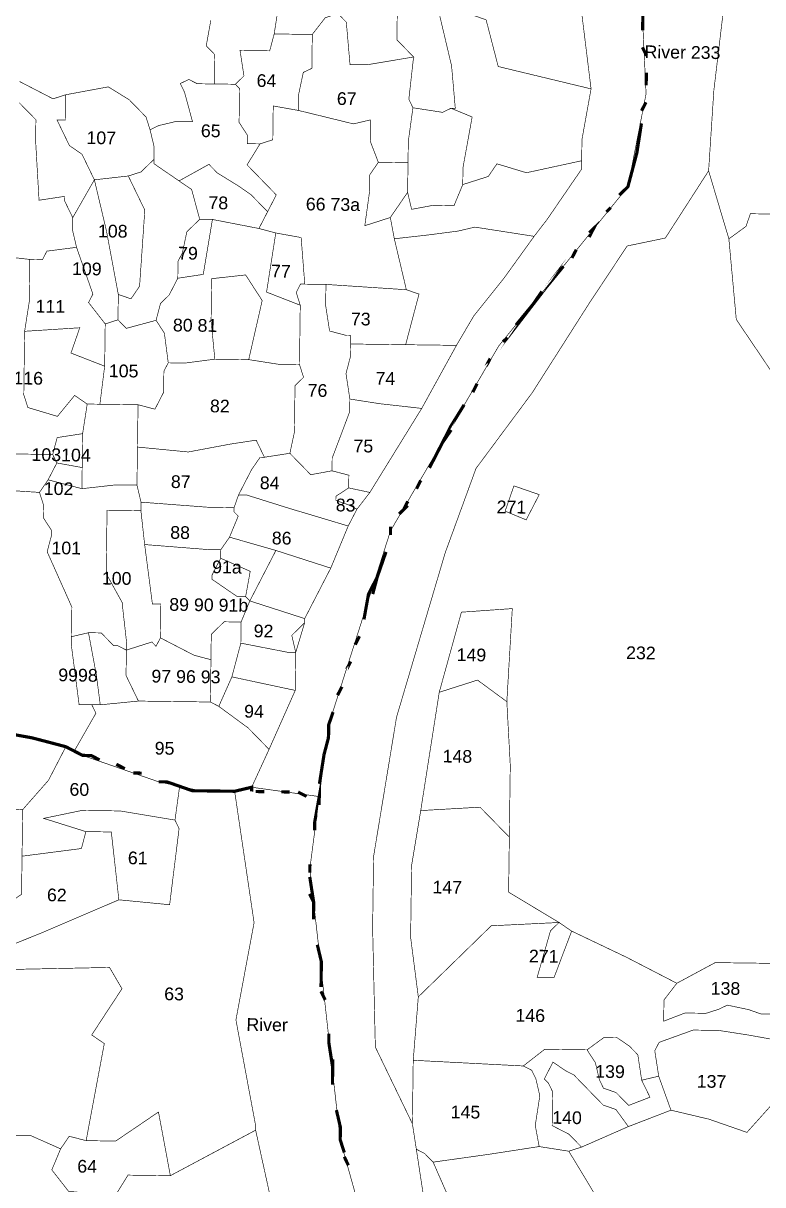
# Model space of a CAD drawing. Header units: metres. Extents: x 259177 to 277314, y 2171367 to 2185445.
# Drawn here: x 275011 to 275703, y 2177342 to 2178430 of the extents above; entities that cross this region are included whole.
import ezdxf

# ---------------------------------------------------------------- set-up
doc = ezdxf.new("R2010")
doc.units = ezdxf.units.M
doc.header["$MEASUREMENT"] = 0
for name, color, linetype in [('SURVEY NO.', 7, 'Continuous'), ('SURVEY PLOT BOUNDARY', 35, 'Continuous'), ('VILLAGE BOUNDARY', 212, 'Continuous')]:
    doc.layers.add(name, color=color, linetype=linetype)
doc.styles.add('PDF Arial', font='arial.ttf')

# ---------------------------------------------------------------- blocks, each defined once
blk = doc.blocks.new('FEWEWFEWQT')
at = {"layer": 'SURVEY PLOT BOUNDARY', "lineweight": 18, "const_width": 0.001}
for points in [[(282151.416, 2174213.6234), (282151.4293, 2174213.4034), (282151.4026, 2174213.2567), (282151.2026, 2174213.0034), (282151.036, 2174212.71), (282150.9427, 2174212.4033), (282150.9293, 2174212.29), (282150.8227, 2174212.3033), (282150.8493, 2174212.3633), (282150.8893, 2174212.4567), (282150.8893, 2174212.5167), (282150.9027, 2174212.5633), (282150.9027, 2174212.57), (282150.9427, 2174212.65), (282150.9693, 2174212.7167), (282150.9827, 2174212.7433), (282151.0027, 2174212.77), (282151.0826, 2174212.9034), (282151.136, 2174213.0034), (282151.1626, 2174213.05), (282151.2093, 2174213.11), (282151.256, 2174213.1767), (282151.276, 2174213.2034), (282151.3293, 2174213.2834), (282151.3293, 2174213.2967), (282151.3293, 2174213.3301), (282151.3426, 2174213.4101), (282151.3226, 2174213.5567)], [(282151.5493, 2174213.5367), (282151.5359, 2174213.4101), (282151.5293, 2174213.2834), (282151.4626, 2174213.1767), (282151.4026, 2174213.1634), (282151.3426, 2174213.07), (282151.256, 2174212.93), (282151.1693, 2174212.81), (282151.1226, 2174212.6767), (282151.0493, 2174212.4166), (282151.016, 2174212.1966), (282151.016, 2174212.0833), (282151.0227, 2174211.8966), (282151.0826, 2174211.7766), (282151.0893, 2174211.7366), (282151.1093, 2174211.6166)], [(282151.0693, 2174211.4099), (282150.9693, 2174211.7499), (282150.916, 2174212.1766), (282150.9293, 2174212.29), (282150.9427, 2174212.4033), (282151.036, 2174212.71), (282151.2026, 2174213.0034), (282151.4026, 2174213.2567), (282151.4293, 2174213.4034), (282151.416, 2174213.6234)], [(282151.6359, 2174213.2167), (282151.5959, 2174213.2167), (282151.5893, 2174213.1967), (282151.5626, 2174213.1767), (282151.5293, 2174213.2834), (282151.5359, 2174213.4101), (282151.5493, 2174213.5367), (282151.5359, 2174213.6167), (282151.5026, 2174213.7301), (282151.6226, 2174213.7701)], [(282150.856, 2174213.5834), (282150.8427, 2174213.4901), (282150.836, 2174213.4634), (282150.8227, 2174213.4634), (282150.7893, 2174213.4634), (282150.796, 2174213.4234), (282150.7893, 2174213.4167), (282150.7827, 2174213.4101), (282150.7493, 2174213.4101), (282150.7493, 2174213.4567), (282150.736, 2174213.4701), (282150.7427, 2174213.5101)], [(282150.7427, 2174213.5101), (282150.736, 2174213.4701), (282150.7493, 2174213.4567), (282150.7493, 2174213.4101), (282150.736, 2174213.4101), (282150.7227, 2174213.4101), (282150.7093, 2174213.4167), (282150.696, 2174213.4101), (282150.7027, 2174213.3967), (282150.716, 2174213.3501), (282150.7093, 2174213.3501), (282150.6893, 2174213.3501), (282150.6627, 2174213.3434), (282150.6493, 2174213.3367), (282150.6427, 2174213.3567), (282150.6293, 2174213.3701), (282150.616, 2174213.3834), (282150.5827, 2174213.4034), (282150.516, 2174213.3901), (282150.496, 2174213.3834), (282150.4427, 2174213.4101)], [(282151.3226, 2174213.5567), (282151.3426, 2174213.4101), (282151.196, 2174213.4434), (282151.176, 2174213.5167)], [(282151.036, 2174213.5167), (282151.036, 2174213.4834), (282151.0626, 2174213.4567), (282150.9893, 2174213.4434), (282150.9627, 2174213.4434), (282150.956, 2174213.5101)], [(282150.4427, 2174213.4101), (282150.496, 2174213.3834), (282150.516, 2174213.3901), (282150.516, 2174213.3501), (282150.5027, 2174213.3501), (282150.5227, 2174213.3101), (282150.5427, 2174213.2967), (282150.5627, 2174213.2567), (282150.5294, 2174213.1967), (282150.516, 2174213.2234), (282150.516, 2174213.23), (282150.476, 2174213.2234), (282150.4694, 2174213.3167), (282150.4694, 2174213.3501), (282150.4427, 2174213.3767)], [(282150.4427, 2174213.3767), (282150.4694, 2174213.3501), (282150.4694, 2174213.3167), (282150.476, 2174213.2234), (282150.516, 2174213.23), (282150.516, 2174213.2234), (282150.5294, 2174213.1967), (282150.5294, 2174213.1767), (282150.536, 2174213.15), (282150.4894, 2174213.1434), (282150.4827, 2174213.13), (282150.4627, 2174213.13), (282150.396, 2174213.1367)], [(282151.6426, 2174212.0366), (282151.5559, 2174212.0366), (282151.4959, 2174212.0033), (282151.416, 2174212.0433), (282151.3293, 2174212.0833), (282151.3093, 2174212.0966), (282151.2293, 2174212.1433), (282151.2293, 2174212.19), (282151.2293, 2174212.23), (282151.2293, 2174212.3433), (282151.2226, 2174212.4433), (282151.2293, 2174212.59), (282151.1493, 2174212.5833), (282151.116, 2174212.4567), (282151.0893, 2174212.27), (282151.076, 2174212.1833), (282151.076, 2174212.07), (282151.0893, 2174211.9766), (282151.0826, 2174211.8766), (282151.0826, 2174211.7766), (282151.0227, 2174211.8966), (282151.016, 2174212.0833), (282151.016, 2174212.1966), (282151.0493, 2174212.4166), (282151.1226, 2174212.6767), (282151.1693, 2174212.81), (282151.256, 2174212.93), (282151.3426, 2174213.07), (282151.4026, 2174213.1634), (282151.4626, 2174213.1767), (282151.5293, 2174213.2834), (282151.5626, 2174213.1767), (282151.5759, 2174213.05), (282151.6359, 2174212.9634)], [(282150.796, 2174210.4031), (282150.936, 2174210.5832), (282150.9693, 2174210.6898), (282151.0093, 2174210.9699), (282151.016, 2174211.0632), (282150.9627, 2174211.2432), (282150.9293, 2174211.3632), (282150.836, 2174211.7633), (282150.836, 2174211.7699), (282150.8027, 2174211.9366), (282150.8293, 2174212.09), (282150.796, 2174212.2966), (282150.8227, 2174212.3033), (282150.9293, 2174212.29), (282150.916, 2174212.1766), (282150.9693, 2174211.7499), (282151.0693, 2174211.4099), (282151.116, 2174211.1565), (282151.116, 2174210.9965), (282151.036, 2174210.7098), (282150.956, 2174210.5165), (282150.856, 2174210.3898)], [(282151.6493, 2174211.9166), (282151.6093, 2174211.9233), (282151.5626, 2174211.9299), (282151.5226, 2174211.9299), (282151.4693, 2174211.9099), (282151.4626, 2174211.8966), (282151.4693, 2174211.8566), (282151.4426, 2174211.8499), (282151.436, 2174211.8899), (282151.4226, 2174211.9033), (282151.4026, 2174211.9166), (282151.3826, 2174211.9166), (282151.356, 2174211.8966), (282151.3226, 2174211.8966), (282151.2893, 2174211.8966), (282151.256, 2174211.8699), (282151.0826, 2174211.8766), (282151.0893, 2174211.9766), (282151.156, 2174212.0433), (282151.2026, 2174212.09), (282151.3093, 2174212.0966), (282151.296, 2174212.0833), (282151.276, 2174212.0099), (282151.3026, 2174212.0099), (282151.3293, 2174212.0833), (282151.416, 2174212.0433), (282151.4959, 2174212.0033), (282151.476, 2174211.9766), (282151.476, 2174211.9433), (282151.5093, 2174211.9566), (282151.5426, 2174211.9566), (282151.5626, 2174211.9633), (282151.5759, 2174211.9699), (282151.6093, 2174211.9633), (282151.6293, 2174211.9566), (282151.6493, 2174211.9566)], [(282151.1093, 2174211.6166), (282151.0893, 2174211.7366), (282151.1026, 2174211.7299), (282151.116, 2174211.7166), (282151.1493, 2174211.6433)], [(282151.3626, 2174211.6833), (282151.3293, 2174211.7366), (282151.3493, 2174211.7433), (282151.4226, 2174211.7766), (282151.4893, 2174211.8033), (282151.5493, 2174211.7899), (282151.6093, 2174211.7699), (282151.7026, 2174211.8766)], [(282150.3494, 2174211.6299), (282150.396, 2174211.7299), (282150.4027, 2174211.7499), (282150.4827, 2174211.7499), (282150.5294, 2174211.7299), (282150.516, 2174211.6966), (282150.5427, 2174211.6633)], [(282150.616, 2174211.6566), (282150.636, 2174211.6899), (282150.7027, 2174211.6899), (282150.836, 2174211.7633), (282150.9293, 2174211.3632)]]:
    blk.add_lwpolyline(points, dxfattribs=at)
for points in [[(282150.9693, 2174213.6368), (282150.956, 2174213.6301), (282150.9493, 2174213.5901), (282150.936, 2174213.5567), (282150.9427, 2174213.5234), (282150.9227, 2174213.5167), (282150.9027, 2174213.4901), (282150.8427, 2174213.4901), (282150.856, 2174213.5834), (282150.8693, 2174213.5901), (282150.8893, 2174213.6167), (282150.8893, 2174213.6701), (282150.9027, 2174213.7034), (282150.9093, 2174213.7368), (282150.9227, 2174213.7434), (282150.936, 2174213.7301), (282150.956, 2174213.6834), (282150.9693, 2174213.6634)], [(282151.1026, 2174213.5234), (282151.1226, 2174213.4434), (282151.1293, 2174213.3767), (282151.1226, 2174213.3767), (282151.1093, 2174213.3701), (282151.0626, 2174213.3767), (282151.056, 2174213.3901), (282151.0626, 2174213.4567), (282151.036, 2174213.4834), (282151.036, 2174213.5167), (282151.036, 2174213.5301), (282151.036, 2174213.5434)], [(282151.3293, 2174213.2967), (282151.2426, 2174213.2767), (282151.196, 2174213.2901), (282151.1826, 2174213.2701), (282151.1426, 2174213.2567), (282151.1426, 2174213.2834), (282151.156, 2174213.3634), (282151.1226, 2174213.3767), (282151.1293, 2174213.3767), (282151.1226, 2174213.4434), (282151.1026, 2174213.5234), (282151.1426, 2174213.5367), (282151.156, 2174213.5234), (282151.176, 2174213.5167), (282151.196, 2174213.4434), (282151.3426, 2174213.4101), (282151.3293, 2174213.3301)], [(282151.056, 2174213.2901), (282151.0093, 2174213.2901), (282150.996, 2174213.3234), (282150.996, 2174213.3567), (282150.9693, 2174213.3501), (282150.8827, 2174213.3701), (282150.8827, 2174213.3967), (282150.8893, 2174213.4301), (282150.9027, 2174213.4367), (282150.9027, 2174213.4901), (282150.9227, 2174213.5167), (282150.9427, 2174213.5234), (282150.956, 2174213.5101), (282150.9627, 2174213.4434), (282150.9893, 2174213.4434), (282151.0626, 2174213.4567), (282151.056, 2174213.3901), (282151.0626, 2174213.3767), (282151.056, 2174213.3234)], [(282150.8827, 2174213.3701), (282150.8427, 2174213.3767), (282150.8427, 2174213.3234), (282150.8227, 2174213.3167), (282150.8093, 2174213.3167), (282150.8027, 2174213.3167), (282150.8027, 2174213.3301), (282150.7893, 2174213.3501), (282150.7893, 2174213.4034), (282150.7827, 2174213.4101), (282150.7893, 2174213.4167), (282150.796, 2174213.4234), (282150.7893, 2174213.4634), (282150.8227, 2174213.4634), (282150.836, 2174213.4634), (282150.8427, 2174213.4901), (282150.9027, 2174213.4901), (282150.9027, 2174213.4367), (282150.8893, 2174213.4301), (282150.8827, 2174213.3967)], [(282150.7493, 2174213.4101), (282150.7827, 2174213.4101), (282150.7893, 2174213.4034), (282150.7893, 2174213.3501), (282150.8027, 2174213.3301), (282150.8027, 2174213.3167), (282150.8093, 2174213.3167), (282150.8227, 2174213.3167), (282150.8027, 2174213.2834), (282150.8493, 2174213.2367), (282150.836, 2174213.21), (282150.8093, 2174213.2367), (282150.7893, 2174213.2501), (282150.756, 2174213.2701), (282150.7427, 2174213.2834), (282150.696, 2174213.2567), (282150.656, 2174213.2834), (282150.656, 2174213.2901), (282150.656, 2174213.3101), (282150.6493, 2174213.3367), (282150.6627, 2174213.3434), (282150.6893, 2174213.3501), (282150.7093, 2174213.3501), (282150.716, 2174213.3501), (282150.7027, 2174213.3967), (282150.696, 2174213.4101), (282150.7093, 2174213.4167), (282150.7227, 2174213.4101), (282150.736, 2174213.4101)], [(282150.656, 2174213.2901), (282150.636, 2174213.2701), (282150.616, 2174213.2634), (282150.5627, 2174213.2567), (282150.5427, 2174213.2967), (282150.5227, 2174213.3101), (282150.5027, 2174213.3501), (282150.516, 2174213.3501), (282150.516, 2174213.3901), (282150.5827, 2174213.4034), (282150.616, 2174213.3834), (282150.6293, 2174213.3701), (282150.6427, 2174213.3567), (282150.6493, 2174213.3367), (282150.656, 2174213.3101)], [(282150.8827, 2174213.3701), (282150.9693, 2174213.3501), (282150.996, 2174213.3567), (282150.996, 2174213.3234), (282151.0093, 2174213.2901), (282150.996, 2174213.2701), (282150.996, 2174213.2434), (282150.9893, 2174213.19), (282151.0293, 2174213.2034), (282151.036, 2174213.17), (282151.056, 2174213.09), (282150.9293, 2174213.0967), (282150.896, 2174213.0967), (282150.8893, 2174213.17), (282150.8493, 2174213.1767), (282150.8227, 2174213.1834), (282150.836, 2174213.21), (282150.8493, 2174213.2367), (282150.8027, 2174213.2834), (282150.8227, 2174213.3167), (282150.8427, 2174213.3234), (282150.8427, 2174213.3767)], [(282151.1226, 2174213.3767), (282151.156, 2174213.3634), (282151.1426, 2174213.2834), (282151.1426, 2174213.2567), (282151.1293, 2174213.2234), (282151.096, 2174213.2234), (282151.0626, 2174213.2167), (282151.056, 2174213.2434), (282151.056, 2174213.2901), (282151.056, 2174213.3234), (282151.0626, 2174213.3767), (282151.1093, 2174213.3701)], [(282151.3293, 2174213.2834), (282151.276, 2174213.2034), (282151.256, 2174213.1767), (282151.1626, 2174213.19), (282151.136, 2174213.1834), (282151.0893, 2174213.1767), (282151.036, 2174213.17), (282151.0293, 2174213.2034), (282151.056, 2174213.2434), (282151.0626, 2174213.2167), (282151.096, 2174213.2234), (282151.1293, 2174213.2234), (282151.1426, 2174213.2567), (282151.1826, 2174213.2701), (282151.196, 2174213.2901), (282151.2426, 2174213.2767), (282151.3293, 2174213.2967)], [(282150.7293, 2174213.1967), (282150.7093, 2174213.1767), (282150.7027, 2174213.1434), (282150.696, 2174213.13), (282150.696, 2174213.1034), (282150.6827, 2174213.0767), (282150.6693, 2174213.0634), (282150.6627, 2174213.0367), (282150.616, 2174213.0234), (282150.6027, 2174213.0367), (282150.6027, 2174213.0767), (282150.6227, 2174213.07), (282150.636, 2174213.09), (282150.6427, 2174213.21), (282150.616, 2174213.2634), (282150.636, 2174213.2701), (282150.656, 2174213.2901), (282150.656, 2174213.2834), (282150.696, 2174213.2567), (282150.716, 2174213.2434)], [(282150.8227, 2174213.1834), (282150.7493, 2174213.1967), (282150.7293, 2174213.1967), (282150.716, 2174213.2434), (282150.696, 2174213.2567), (282150.7427, 2174213.2834), (282150.756, 2174213.2701), (282150.7893, 2174213.2501), (282150.8093, 2174213.2367), (282150.836, 2174213.21)], [(282151.0293, 2174213.2034), (282150.9893, 2174213.19), (282150.996, 2174213.2434), (282150.996, 2174213.2701), (282151.0093, 2174213.2901), (282151.056, 2174213.2901), (282151.056, 2174213.2434)], [(282150.6027, 2174213.0767), (282150.5827, 2174213.1767), (282150.5627, 2174213.2567), (282150.616, 2174213.2634), (282150.6427, 2174213.21), (282150.636, 2174213.09), (282150.6227, 2174213.07)], [(282150.6027, 2174213.0767), (282150.6027, 2174213.0367), (282150.5827, 2174213.03), (282150.556, 2174213.0634), (282150.5627, 2174213.0767), (282150.536, 2174213.15), (282150.5294, 2174213.1767), (282150.5294, 2174213.1967), (282150.5627, 2174213.2567), (282150.5827, 2174213.1767)], [(282151.8493, 2174213.0767), (282151.8026, 2174213.07), (282151.7359, 2174213.0234), (282151.6359, 2174212.9634), (282151.5759, 2174213.05), (282151.5626, 2174213.1767), (282151.5893, 2174213.1967), (282151.5959, 2174213.2167), (282151.6359, 2174213.2167), (282151.6693, 2174213.2034), (282151.7093, 2174213.21), (282151.6959, 2174213.2434), (282151.7426, 2174213.2501), (282151.8293, 2174213.2567), (282151.8159, 2174213.1967), (282151.8226, 2174213.13), (282151.8559, 2174213.13)], [(282150.8893, 2174213.0634), (282150.8893, 2174212.97), (282150.856, 2174212.97), (282150.8093, 2174212.9767), (282150.8293, 2174213.07), (282150.8027, 2174213.11), (282150.7493, 2174213.1034), (282150.7493, 2174213.0367), (282150.756, 2174212.9767), (282150.7093, 2174212.97), (282150.6827, 2174212.97), (282150.676, 2174213.0167), (282150.6627, 2174213.0367), (282150.6693, 2174213.0634), (282150.6827, 2174213.0767), (282150.696, 2174213.1034), (282150.736, 2174213.11), (282150.7493, 2174213.1967), (282150.8227, 2174213.1834), (282150.8493, 2174213.1767), (282150.836, 2174213.0834)], [(282150.7493, 2174213.1967), (282150.736, 2174213.11), (282150.696, 2174213.1034), (282150.696, 2174213.13), (282150.7027, 2174213.1434), (282150.7093, 2174213.1767), (282150.7293, 2174213.1967)], [(282151.1626, 2174213.05), (282151.136, 2174213.0034), (282151.056, 2174213.0034), (282151.076, 2174213.0834), (282151.056, 2174213.09), (282151.036, 2174213.17), (282151.0893, 2174213.1767), (282151.136, 2174213.1834), (282151.1626, 2174213.19), (282151.256, 2174213.1767), (282151.2093, 2174213.11)], [(282150.896, 2174213.0967), (282150.8893, 2174213.0967), (282150.8827, 2174213.0834), (282150.8893, 2174213.0634), (282150.836, 2174213.0834), (282150.8493, 2174213.1767), (282150.8893, 2174213.17)], [(282150.456, 2174213.0167), (282150.4627, 2174213.0634), (282150.4627, 2174213.13), (282150.4827, 2174213.13), (282150.4894, 2174213.1434), (282150.536, 2174213.15), (282150.5627, 2174213.0767), (282150.556, 2174213.0634), (282150.5827, 2174213.03), (282150.5827, 2174212.9634), (282150.5294, 2174212.9834), (282150.5427, 2174213.0234)], [(282150.4627, 2174213.13), (282150.4627, 2174213.0634), (282150.456, 2174213.0167), (282150.456, 2174212.9367), (282150.456, 2174212.9167), (282150.4627, 2174212.8967), (282150.5094, 2174212.8834), (282150.536, 2174212.9167), (282150.556, 2174212.9034), (282150.5494, 2174212.8567), (282150.5094, 2174212.85), (282150.5027, 2174212.8233), (282150.4427, 2174212.8233), (282150.416, 2174212.8233), (282150.3827, 2174212.8434), (282150.396, 2174212.8767), (282150.416, 2174212.89), (282150.4027, 2174212.9367), (282150.396, 2174213.01), (282150.396, 2174213.03), (282150.396, 2174213.05), (282150.4027, 2174213.09), (282150.396, 2174213.1167), (282150.396, 2174213.1367)], [(282150.8093, 2174212.9767), (282150.756, 2174212.9767), (282150.7493, 2174213.0367), (282150.7493, 2174213.1034), (282150.8027, 2174213.11), (282150.8293, 2174213.07)], [(282150.876, 2174212.83), (282150.8827, 2174212.8634), (282150.8827, 2174212.9367), (282150.896, 2174212.95), (282150.8893, 2174212.97), (282150.8893, 2174213.0634), (282150.8827, 2174213.0834), (282150.8893, 2174213.0967), (282150.896, 2174213.0967), (282150.9293, 2174213.0967), (282150.9293, 2174213.0634), (282150.936, 2174213.0234), (282150.9627, 2174213.0167), (282150.9693, 2174213.0167), (282150.9693, 2174213.0034), (282150.9693, 2174212.9834), (282150.9627, 2174212.9567), (282150.9693, 2174212.9167), (282150.9693, 2174212.8967), (282150.9427, 2174212.8233), (282150.9427, 2174212.8033), (282150.9093, 2174212.7967), (282150.8893, 2174212.8167)], [(282151.056, 2174213.0034), (282150.9693, 2174213.0034), (282150.9693, 2174213.0167), (282150.9627, 2174213.0167), (282150.936, 2174213.0234), (282150.9293, 2174213.0634), (282150.9293, 2174213.0967), (282151.056, 2174213.09), (282151.076, 2174213.0834)], [(282150.5827, 2174212.9634), (282150.576, 2174212.9034), (282150.556, 2174212.9034), (282150.536, 2174212.9167), (282150.5094, 2174212.8834), (282150.4627, 2174212.8967), (282150.456, 2174212.9167), (282150.456, 2174212.9367), (282150.456, 2174213.0167), (282150.5427, 2174213.0234), (282150.5294, 2174212.9834)], [(282150.6627, 2174213.0367), (282150.676, 2174213.0167), (282150.6827, 2174212.97), (282150.676, 2174212.9567), (282150.676, 2174212.95), (282150.676, 2174212.9234), (282150.6627, 2174212.8967), (282150.636, 2174212.9034), (282150.576, 2174212.9034), (282150.5827, 2174212.9634), (282150.5827, 2174213.03), (282150.6027, 2174213.0367), (282150.616, 2174213.0234)], [(282151.0826, 2174212.9034), (282151.016, 2174212.91), (282150.9693, 2174212.9167), (282150.9627, 2174212.9567), (282150.9693, 2174212.9834), (282150.9693, 2174213.0034), (282151.056, 2174213.0034), (282151.136, 2174213.0034)], [(282150.8893, 2174212.97), (282150.896, 2174212.95), (282150.8827, 2174212.9367), (282150.8827, 2174212.8634), (282150.876, 2174212.83), (282150.836, 2174212.8233), (282150.8227, 2174212.85), (282150.7827, 2174212.8434), (282150.716, 2174212.83), (282150.636, 2174212.8367), (282150.636, 2174212.9034), (282150.6627, 2174212.8967), (282150.676, 2174212.9234), (282150.676, 2174212.95), (282150.676, 2174212.9567), (282150.6827, 2174212.97), (282150.7093, 2174212.97), (282150.756, 2174212.9767), (282150.8093, 2174212.9767), (282150.856, 2174212.97)], [(282151.0826, 2174212.9034), (282151.0027, 2174212.77), (282150.9693, 2174212.7767), (282150.9693, 2174212.7967), (282150.9427, 2174212.8033), (282150.9427, 2174212.8233), (282150.9693, 2174212.8967), (282150.9693, 2174212.9167), (282151.016, 2174212.91)], [(282150.5494, 2174212.77), (282150.5494, 2174212.8033), (282150.5494, 2174212.8567), (282150.556, 2174212.9034), (282150.576, 2174212.9034), (282150.636, 2174212.9034), (282150.636, 2174212.8367), (282150.636, 2174212.7767), (282150.6027, 2174212.7767)], [(282150.4827, 2174212.7633), (282150.3494, 2174212.77), (282150.3494, 2174212.6567), (282150.3227, 2174212.6633), (282150.3227, 2174212.7367), (282150.2894, 2174212.7233), (282150.2827, 2174212.73), (282150.2894, 2174212.77), (282150.2827, 2174212.81), (282150.2494, 2174212.8167), (282150.236, 2174212.8434), (282150.2094, 2174212.8567), (282150.2627, 2174212.89), (282150.296, 2174212.87), (282150.3094, 2174212.8834), (282150.336, 2174212.87), (282150.3827, 2174212.8434), (282150.416, 2174212.8233), (282150.4427, 2174212.8233), (282150.5027, 2174212.8233), (282150.5094, 2174212.81), (282150.496, 2174212.7833)], [(282150.5027, 2174212.8233), (282150.5094, 2174212.85), (282150.5494, 2174212.8567), (282150.5494, 2174212.8033), (282150.5094, 2174212.81)], [(282150.836, 2174212.8233), (282150.8293, 2174212.8233), (282150.816, 2174212.8033), (282150.8093, 2174212.79), (282150.796, 2174212.7633), (282150.7893, 2174212.7433), (282150.7493, 2174212.7433), (282150.6427, 2174212.75), (282150.636, 2174212.7767), (282150.636, 2174212.8367), (282150.716, 2174212.83), (282150.7827, 2174212.8434), (282150.8227, 2174212.85)], [(282150.8893, 2174212.8167), (282150.9093, 2174212.7967), (282150.9427, 2174212.8033), (282150.9693, 2174212.7967), (282150.9693, 2174212.7767), (282150.9493, 2174212.7633), (282150.9493, 2174212.7567), (282150.9693, 2174212.75), (282150.9827, 2174212.7433), (282150.9693, 2174212.7167), (282150.876, 2174212.7433), (282150.8093, 2174212.7633), (282150.796, 2174212.7633), (282150.8093, 2174212.79), (282150.816, 2174212.8033), (282150.8293, 2174212.8233), (282150.836, 2174212.8233), (282150.876, 2174212.83)], [(282150.5494, 2174212.8033), (282150.5494, 2174212.77), (282150.496, 2174212.7833), (282150.5094, 2174212.81)], [(282150.4827, 2174212.7633), (282150.4894, 2174212.7433), (282150.4894, 2174212.7233), (282150.5027, 2174212.7033), (282150.5027, 2174212.6967), (282150.496, 2174212.67), (282150.536, 2174212.5833), (282150.536, 2174212.55), (282150.536, 2174212.5367), (282150.536, 2174212.5233), (282150.5494, 2174212.43), (282150.5694, 2174212.43), (282150.576, 2174212.4166), (282150.5427, 2174212.3566), (282150.5294, 2174212.3633), (282150.476, 2174212.3766), (282150.3827, 2174212.39), (282150.3227, 2174212.4033), (282150.3294, 2174212.5633), (282150.3494, 2174212.6033), (282150.3494, 2174212.6367), (282150.3494, 2174212.6567), (282150.3494, 2174212.77)], [(282150.636, 2174212.7767), (282150.6427, 2174212.75), (282150.6427, 2174212.7367), (282150.5894, 2174212.7367), (282150.5894, 2174212.6967), (282150.5894, 2174212.6367), (282150.616, 2174212.59), (282150.616, 2174212.5833), (282150.6227, 2174212.53), (282150.6227, 2174212.5167), (282150.6093, 2174212.5233), (282150.6027, 2174212.5233), (282150.5827, 2174212.5433), (282150.5627, 2174212.5433), (282150.536, 2174212.5367), (282150.536, 2174212.55), (282150.536, 2174212.5833), (282150.496, 2174212.67), (282150.5027, 2174212.6967), (282150.5027, 2174212.7033), (282150.4894, 2174212.7233), (282150.4894, 2174212.7433), (282150.4827, 2174212.7633), (282150.496, 2174212.7833), (282150.5494, 2174212.77), (282150.6027, 2174212.7767)], [(282151.0027, 2174212.77), (282150.9827, 2174212.7433), (282150.9693, 2174212.75), (282150.9493, 2174212.7567), (282150.9493, 2174212.7633), (282150.9693, 2174212.7767)], [(282151.216, 2174212.7433), (282151.2493, 2174212.73), (282151.2693, 2174212.77), (282151.2293, 2174212.7833)], [(282151.2693, 2174212.77), (282151.2493, 2174212.73), (282151.216, 2174212.7433), (282151.2293, 2174212.7833)], [(282150.7893, 2174212.7433), (282150.7893, 2174212.7367), (282150.796, 2174212.73), (282150.7827, 2174212.6967), (282150.7693, 2174212.6767), (282150.7493, 2174212.6767), (282150.6493, 2174212.6833), (282150.6427, 2174212.7367), (282150.6427, 2174212.75), (282150.7493, 2174212.7433)], [(282150.9693, 2174212.7167), (282150.9427, 2174212.65), (282150.856, 2174212.6767), (282150.7827, 2174212.6967), (282150.796, 2174212.73), (282150.7893, 2174212.7367), (282150.7893, 2174212.7433), (282150.796, 2174212.7633), (282150.8093, 2174212.7633), (282150.876, 2174212.7433)], [(282150.6493, 2174212.6833), (282150.6627, 2174212.59), (282150.676, 2174212.59), (282150.676, 2174212.5367), (282150.6693, 2174212.5233), (282150.6627, 2174212.53), (282150.6227, 2174212.5167), (282150.6227, 2174212.53), (282150.616, 2174212.5833), (282150.616, 2174212.59), (282150.5894, 2174212.6367), (282150.5894, 2174212.6967), (282150.5894, 2174212.7367), (282150.6427, 2174212.7367)], [(282150.816, 2174212.5967), (282150.8093, 2174212.6033), (282150.816, 2174212.6433), (282150.7693, 2174212.6633), (282150.7693, 2174212.6767), (282150.7827, 2174212.6967), (282150.856, 2174212.6767)], [(282150.7693, 2174212.6767), (282150.7693, 2174212.6633), (282150.756, 2174212.6367), (282150.756, 2174212.63), (282150.796, 2174212.6033), (282150.8093, 2174212.6033), (282150.816, 2174212.5967), (282150.8027, 2174212.5633), (282150.776, 2174212.5633), (282150.756, 2174212.5433), (282150.756, 2174212.5033), (282150.7293, 2174212.51), (282150.7027, 2174212.5233), (282150.676, 2174212.5367), (282150.676, 2174212.59), (282150.6627, 2174212.59), (282150.6493, 2174212.6833), (282150.7493, 2174212.6767)], [(282150.9427, 2174212.65), (282150.9027, 2174212.57), (282150.816, 2174212.5967), (282150.856, 2174212.6767)], [(282150.8093, 2174212.6033), (282150.796, 2174212.6033), (282150.756, 2174212.63), (282150.756, 2174212.6367), (282150.7693, 2174212.6633), (282150.816, 2174212.6433)], [(282150.8827, 2174212.5433), (282150.8893, 2174212.5167), (282150.876, 2174212.5167), (282150.8027, 2174212.53), (282150.8027, 2174212.5633), (282150.816, 2174212.5967), (282150.9027, 2174212.57), (282150.9027, 2174212.5633)], [(282151.2293, 2174212.59), (282151.2226, 2174212.4433), (282151.176, 2174212.4767), (282151.116, 2174212.4567), (282151.1493, 2174212.5833)], [(282150.8027, 2174212.5633), (282150.8027, 2174212.53), (282150.7893, 2174212.4767), (282150.7693, 2174212.43), (282150.756, 2174212.4367), (282150.756, 2174212.5033), (282150.756, 2174212.5433), (282150.776, 2174212.5633)], [(282150.9027, 2174212.5633), (282150.8893, 2174212.5167), (282150.8827, 2174212.5433)], [(282150.5694, 2174212.43), (282150.5494, 2174212.43), (282150.536, 2174212.5233), (282150.536, 2174212.5367), (282150.5627, 2174212.5433), (282150.576, 2174212.4767), (282150.5827, 2174212.43)], [(282150.6227, 2174212.5167), (282150.6227, 2174212.5033), (282150.6227, 2174212.4767), (282150.6427, 2174212.4367), (282150.5827, 2174212.43), (282150.576, 2174212.4767), (282150.5627, 2174212.5433), (282150.5827, 2174212.5433), (282150.6027, 2174212.5233), (282150.6093, 2174212.5233)], [(282150.756, 2174212.5033), (282150.756, 2174212.4367), (282150.7093, 2174212.4367), (282150.6627, 2174212.4367), (282150.6427, 2174212.4367), (282150.6227, 2174212.4767), (282150.6227, 2174212.5033), (282150.6227, 2174212.5167), (282150.6627, 2174212.53), (282150.6693, 2174212.5233), (282150.676, 2174212.5367), (282150.7027, 2174212.5233), (282150.7293, 2174212.51)], [(282150.8893, 2174212.5167), (282150.8893, 2174212.4567), (282150.7893, 2174212.4767), (282150.8027, 2174212.53), (282150.876, 2174212.5167)], [(282150.8893, 2174212.4567), (282150.8493, 2174212.3633), (282150.816, 2174212.3966), (282150.7693, 2174212.43), (282150.7893, 2174212.4767)], [(282151.2226, 2174212.4433), (282151.2293, 2174212.3433), (282151.2293, 2174212.23), (282151.1826, 2174212.2766), (282151.0893, 2174212.27), (282151.116, 2174212.4567), (282151.176, 2174212.4767)], [(282150.796, 2174212.2966), (282150.7427, 2174212.2966), (282150.7093, 2174212.3033), (282150.676, 2174212.31), (282150.556, 2174212.35), (282150.5427, 2174212.3566), (282150.576, 2174212.4166), (282150.5694, 2174212.43), (282150.5827, 2174212.43), (282150.6427, 2174212.4367), (282150.6627, 2174212.4367), (282150.7093, 2174212.4367), (282150.756, 2174212.4367), (282150.7693, 2174212.43), (282150.816, 2174212.3966), (282150.8493, 2174212.3633), (282150.8227, 2174212.3033)], [(282150.4627, 2174212.2633), (282150.3027, 2174212.27), (282150.3027, 2174212.29), (282150.3094, 2174212.4033), (282150.3227, 2174212.4033), (282150.3827, 2174212.39), (282150.476, 2174212.3766), (282150.5294, 2174212.3633), (282150.5027, 2174212.31)], [(282150.5427, 2174212.3566), (282150.556, 2174212.35), (282150.676, 2174212.31), (282150.7093, 2174212.3033), (282150.7027, 2174212.25), (282150.616, 2174212.2633), (282150.556, 2174212.2633), (282150.496, 2174212.25), (282150.5627, 2174212.23), (282150.556, 2174212.2033), (282150.4627, 2174212.19), (282150.4627, 2174212.2366), (282150.4627, 2174212.2633), (282150.5027, 2174212.31), (282150.5294, 2174212.3633)], [(282150.7093, 2174212.3033), (282150.7427, 2174212.2966), (282150.796, 2174212.2966), (282150.8293, 2174212.09), (282150.8027, 2174211.9366), (282150.836, 2174211.7699), (282150.836, 2174211.7633), (282150.7027, 2174211.6899), (282150.6827, 2174211.7899), (282150.616, 2174211.7433), (282150.5694, 2174211.7433), (282150.596, 2174211.8966), (282150.576, 2174211.9099), (282150.6227, 2174211.9833), (282150.6027, 2174212.0166), (282150.4027, 2174212.0099), (282150.416, 2174212.0366), (282150.496, 2174212.07), (282150.616, 2174212.1233), (282150.696, 2174212.1166), (282150.7093, 2174212.2366), (282150.7027, 2174212.25)], [(282151.2293, 2174212.23), (282151.2293, 2174212.19), (282151.2293, 2174212.1433), (282151.3093, 2174212.0966), (282151.2026, 2174212.09), (282151.156, 2174212.0433), (282151.0893, 2174211.9766), (282151.076, 2174212.07), (282151.076, 2174212.1833), (282151.0893, 2174212.27), (282151.1826, 2174212.2766)], [(282150.7027, 2174212.25), (282150.7093, 2174212.2366), (282150.696, 2174212.1166), (282150.616, 2174212.1233), (282150.6027, 2174212.23), (282150.5627, 2174212.23), (282150.496, 2174212.25), (282150.556, 2174212.2633), (282150.616, 2174212.2633)], [(282150.616, 2174212.1233), (282150.496, 2174212.07), (282150.416, 2174212.0366), (282150.416, 2174212.0966), (282150.4627, 2174212.13), (282150.4627, 2174212.19), (282150.556, 2174212.2033), (282150.5627, 2174212.23), (282150.6027, 2174212.23)], [(282151.3293, 2174212.0833), (282151.3026, 2174212.0099), (282151.276, 2174212.0099), (282151.296, 2174212.0833), (282151.3093, 2174212.0966)], [(282151.6493, 2174211.9566), (282151.6293, 2174211.9566), (282151.6093, 2174211.9633), (282151.5759, 2174211.9699), (282151.5626, 2174211.9633), (282151.5426, 2174211.9566), (282151.5093, 2174211.9566), (282151.476, 2174211.9433), (282151.476, 2174211.9766), (282151.4959, 2174212.0033), (282151.5559, 2174212.0366), (282151.6426, 2174212.0366), (282151.6493, 2174212.0033), (282151.6559, 2174211.9899)], [(282150.4027, 2174212.0099), (282150.6027, 2174212.0166), (282150.6227, 2174211.9833), (282150.576, 2174211.9099), (282150.596, 2174211.8966), (282150.5694, 2174211.7433), (282150.5427, 2174211.7499), (282150.5294, 2174211.7299), (282150.4827, 2174211.7499), (282150.4027, 2174211.7499), (282150.396, 2174211.7299), (282150.3494, 2174211.7366), (282150.3427, 2174211.7899), (282150.3427, 2174211.9033), (282150.3294, 2174212.0166)], [(282151.7026, 2174211.8766), (282151.6093, 2174211.7699), (282151.5493, 2174211.7899), (282151.4893, 2174211.8033), (282151.4693, 2174211.8566), (282151.4626, 2174211.8966), (282151.4693, 2174211.9099), (282151.5226, 2174211.9299), (282151.5626, 2174211.9299), (282151.6093, 2174211.9233), (282151.6493, 2174211.9166)], [(282151.4426, 2174211.8499), (282151.456, 2174211.8233), (282151.4226, 2174211.8099), (282151.4026, 2174211.8299), (282151.3826, 2174211.8366), (282151.376, 2174211.8499), (282151.3693, 2174211.8766), (282151.356, 2174211.8966), (282151.3826, 2174211.9166), (282151.4026, 2174211.9166), (282151.4226, 2174211.9033), (282151.436, 2174211.8899)], [(282151.4893, 2174211.8033), (282151.4226, 2174211.7766), (282151.4026, 2174211.8033), (282151.3826, 2174211.8099), (282151.3626, 2174211.8299), (282151.3426, 2174211.8499), (282151.336, 2174211.8566), (282151.3226, 2174211.8633), (282151.3026, 2174211.8766), (282151.2893, 2174211.8499), (282151.296, 2174211.8433), (282151.3026, 2174211.8299), (282151.3026, 2174211.8033), (282151.3026, 2174211.7766), (282151.3293, 2174211.7633), (282151.3493, 2174211.7433), (282151.3293, 2174211.7366), (282151.2826, 2174211.7433), (282151.276, 2174211.7766), (282151.2826, 2174211.8233), (282151.276, 2174211.8499), (282151.2693, 2174211.8633), (282151.256, 2174211.8699), (282151.2893, 2174211.8966), (282151.3226, 2174211.8966), (282151.356, 2174211.8966), (282151.3693, 2174211.8766), (282151.376, 2174211.8499), (282151.3826, 2174211.8366), (282151.4026, 2174211.8299), (282151.4226, 2174211.8099), (282151.456, 2174211.8233), (282151.4426, 2174211.8499), (282151.4693, 2174211.8566)], [(282151.2026, 2174211.7299), (282151.116, 2174211.7166), (282151.1026, 2174211.7299), (282151.0893, 2174211.7366), (282151.0826, 2174211.7766), (282151.0826, 2174211.8766), (282151.256, 2174211.8699), (282151.2693, 2174211.8633), (282151.276, 2174211.8499), (282151.2826, 2174211.8233), (282151.276, 2174211.7766), (282151.2826, 2174211.7433)], [(282151.4226, 2174211.7766), (282151.3493, 2174211.7433), (282151.3293, 2174211.7633), (282151.3026, 2174211.7766), (282151.3026, 2174211.8033), (282151.3026, 2174211.8299), (282151.296, 2174211.8433), (282151.2893, 2174211.8499), (282151.3026, 2174211.8766), (282151.3226, 2174211.8633), (282151.336, 2174211.8566), (282151.3426, 2174211.8499), (282151.3626, 2174211.8299), (282151.3826, 2174211.8099), (282151.4026, 2174211.8033)], [(282150.7027, 2174211.6899), (282150.636, 2174211.6899), (282150.616, 2174211.6566), (282150.5427, 2174211.6633), (282150.516, 2174211.6966), (282150.5294, 2174211.7299), (282150.5427, 2174211.7499), (282150.5694, 2174211.7433), (282150.616, 2174211.7433), (282150.6827, 2174211.7899)], [(282151.116, 2174211.7166), (282151.2026, 2174211.7299), (282151.2826, 2174211.7433), (282151.3293, 2174211.7366), (282151.3626, 2174211.6833), (282151.3826, 2174211.6499), (282151.376, 2174211.5899), (282151.3626, 2174211.5432), (282151.2893, 2174211.5032), (282151.2493, 2174211.4899), (282151.2026, 2174211.4832), (282151.196, 2174211.5166), (282151.1826, 2174211.5832), (282151.1493, 2174211.6433)]]:
    blk.add_lwpolyline(points, close=True, dxfattribs=at)
at = {"layer": 'VILLAGE BOUNDARY', "const_width": 0.005}
for points in [[(282151.4226, 2174213.5701), (282151.4226, 2174213.5434), (282151.4226, 2174213.5034)], [(282151.4293, 2174213.4634), (282151.4226, 2174213.4767)], [(282151.4293, 2174213.4234), (282151.4293, 2174213.4367)], [(282151.4293, 2174213.4301), (282151.4293, 2174213.4167)], [(282151.4293, 2174213.3901), (282151.4226, 2174213.3767)], [(282151.416, 2174213.3101), (282151.4093, 2174213.2834), (282151.416, 2174213.3101), (282151.4226, 2174213.3567)], [(282151.4093, 2174213.2834), (282151.4026, 2174213.2567), (282151.3893, 2174213.2434)], [(282151.3693, 2174213.2167), (282151.376, 2174213.2234)], [(282151.3426, 2174213.1834), (282151.3493, 2174213.19), (282151.3426, 2174213.1767)], [(282151.3226, 2174213.1567), (282151.316, 2174213.1434)], [(282151.2693, 2174213.09), (282151.256, 2174213.07), (282151.276, 2174213.0967), (282151.3026, 2174213.13)], [(282151.256, 2174213.07), (282151.2293, 2174213.0367)], [(282151.2093, 2174213.01), (282151.216, 2174213.0167)], [(282151.1693, 2174212.9434), (282151.1626, 2174212.93)], [(282151.1293, 2174212.87), (282151.116, 2174212.85), (282151.1293, 2174212.8767), (282151.1493, 2174212.91)], [(282151.116, 2174212.85), (282151.096, 2174212.81)], [(282151.076, 2174212.7767), (282151.0826, 2174212.79)], [(282151.0626, 2174212.75), (282151.0493, 2174212.7367)], [(282151.056, 2174212.7433), (282151.0626, 2174212.7567)], [(282151.036, 2174212.7167), (282151.036, 2174212.71), (282151.036, 2174212.7033)], [(282151.0093, 2174212.61), (282151.016, 2174212.6367), (282151.0293, 2174212.6767)], [(282151.016, 2174212.6367), (282151.0027, 2174212.61), (282150.996, 2174212.57)], [(282150.9827, 2174212.53), (282150.9893, 2174212.5433)], [(282150.9627, 2174212.4633), (282150.956, 2174212.45)], [(282150.9427, 2174212.3833), (282150.936, 2174212.3566), (282150.9427, 2174212.3833), (282150.9427, 2174212.4033), (282150.9493, 2174212.4233)], [(282150.4227, 2174212.3833), (282150.436, 2174212.3833), (282150.476, 2174212.3766), (282150.5027, 2174212.37), (282150.5294, 2174212.3633), (282150.5427, 2174212.3566), (282150.556, 2174212.35), (282150.5694, 2174212.35), (282150.5827, 2174212.3433)], [(282150.936, 2174212.3566), (282150.9293, 2174212.31)], [(282150.6227, 2174212.33), (282150.6093, 2174212.3366)], [(282150.636, 2174212.3233), (282150.6493, 2174212.3233)], [(282150.676, 2174212.31), (282150.6893, 2174212.31), (282150.7093, 2174212.3033), (282150.7293, 2174212.2966), (282150.7427, 2174212.2966), (282150.756, 2174212.2966), (282150.7827, 2174212.2966), (282150.796, 2174212.2966), (282150.8227, 2174212.3033), (282150.8227, 2174212.2966)], [(282150.9227, 2174212.2366), (282150.9227, 2174212.25), (282150.9293, 2174212.29), (282150.9293, 2174212.2766)], [(282150.8427, 2174212.2966), (282150.8293, 2174212.2966)], [(282150.8827, 2174212.2966), (282150.8693, 2174212.2966)], [(282150.896, 2174212.2966), (282150.9093, 2174212.29)], [(282150.916, 2174212.1833), (282150.916, 2174212.1766), (282150.916, 2174212.17)], [(282150.9227, 2174212.0966), (282150.9227, 2174212.1233), (282150.916, 2174212.1633)], [(282150.916, 2174212.1366), (282150.9227, 2174212.1233)], [(282150.936, 2174212.0166), (282150.936, 2174212.0299), (282150.9293, 2174212.0566)], [(282150.936, 2174212.0299), (282150.936, 2174211.9899)], [(282150.9427, 2174211.9699), (282150.936, 2174211.9833)], [(282150.956, 2174211.8366), (282150.956, 2174211.8633), (282150.9493, 2174211.9033), (282150.9493, 2174211.9166)], [(282150.956, 2174211.8766), (282150.956, 2174211.8633)], [(282150.9627, 2174211.7966), (282150.9693, 2174211.7699), (282150.9693, 2174211.7499), (282150.976, 2174211.7299)], [(282150.9693, 2174211.7499), (282150.9693, 2174211.7633)], [(282150.9827, 2174211.7099), (282150.976, 2174211.7233)]]:
    blk.add_lwpolyline(points, dxfattribs=at)
for points in [[(282151.1826, 2174212.97), (282151.1893, 2174212.9834)], [(282150.9693, 2174212.49), (282150.976, 2174212.5033)]]:
    blk.add_lwpolyline(points, close=True, dxfattribs=at)
at = {"layer": 'SURVEY NO.', "char_height": 0.02, "attachment_point": 7, "style": 'PDF Arial'}
for s, insert in [('River 233', (282151.426, 2174213.4594)), ('64', (282150.816, 2174213.4061)), ('67', (282150.9427, 2174213.3794)), ('65', (282150.7293, 2174213.326)), ('107', (282150.5494, 2174213.3127)), ('78', (282150.7427, 2174213.2127)), ('66 73a', (282150.896, 2174213.2127)), ('108', (282150.5694, 2174213.166)), ('79', (282150.696, 2174213.1327)), ('109', (282150.5294, 2174213.106)), ('77', (282150.8427, 2174213.1066)), ('111', (282150.4727, 2174213.0466)), ('73', (282150.9693, 2174213.0327)), ('80 81', (282150.6893, 2174213.0194)), ('113116', (282150.3927, 2174212.9327)), ('105', (282150.5894, 2174212.946)), ('74', (282151.0093, 2174212.9399)), ('76', (282150.9027, 2174212.9193)), ('82', (282150.7493, 2174212.8927)), ('75', (282150.976, 2174212.8327)), ('103104', (282150.4694, 2174212.8126)), ('87', (282150.6893, 2174212.7727)), ('84', (282150.8293, 2174212.7727)), ('102', (282150.4894, 2174212.7593)), ('83', (282150.9493, 2174212.7393)), ('271', (282151.2026, 2174212.7399)), ('88', (282150.6893, 2174212.6927)), ('86', (282150.8493, 2174212.686)), ('101', (282150.5027, 2174212.666)), ('91a', (282150.756, 2174212.6393)), ('100', (282150.5827, 2174212.6193)), ('89 90 91b', (282150.6893, 2174212.5793)), ('92', (282150.8227, 2174212.5393)), ('232', (282151.4093, 2174212.5126)), ('149', (282151.1426, 2174212.506)), ('9998', (282150.516, 2174212.466)), ('97 96 93', (282150.6627, 2174212.466)), ('94', (282150.8093, 2174212.4126)), ('95', (282150.6693, 2174212.3526)), ('148', (282151.1226, 2174212.346)), ('60', (282150.536, 2174212.286)), ('61', (282150.6293, 2174212.1793)), ('147', (282151.1093, 2174212.1398)), ('62', (282150.5027, 2174212.1193)), ('271', (282151.2626, 2174212.0332)), ('138', (282151.5493, 2174211.9859)), ('63', (282150.6893, 2174211.9659)), ('146', (282151.2426, 2174211.9393)), ('River', (282150.8193, 2174211.9193)), ('139', (282151.3693, 2174211.8526)), ('137', (282151.5293, 2174211.8392)), ('145', (282151.1426, 2174211.7859)), ('140', (282151.3026, 2174211.7792)), ('64', (282150.556, 2174211.6926))]:
    blk.add_mtext(s, dxfattribs=dict(at, insert=insert))

msp = doc.modelspace()

# ---------------------------------------------------------------- block references
at = {"xscale": 594.7216958835667, "yscale": 594.7216958835667, "zscale": 594.7216958835667, "rotation": 359.254356221976}
msp.add_blockref('FEWEWFEWQT', (-184338996.6, -1288580324.6), dxfattribs=at)

doc.saveas('drawing.dxf')
